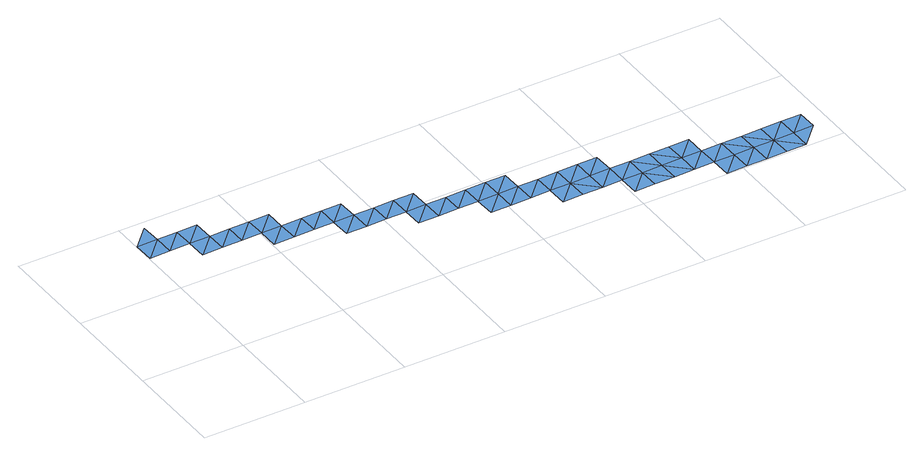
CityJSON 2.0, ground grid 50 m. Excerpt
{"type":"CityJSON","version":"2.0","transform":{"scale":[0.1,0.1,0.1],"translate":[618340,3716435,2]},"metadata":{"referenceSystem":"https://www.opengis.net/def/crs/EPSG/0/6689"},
"CityObjects":{
"waterbody1":{"type":"WaterBody","attributes":{"name":"福岡県津波浸水想定図","class":"1140","function":"2","WaterBodyTsunamiRiskAttribute.description":"1","WaterBodyTsunamiRiskAttribute.rank":"4"},"geometry":[{"type":"MultiSurface","lod":"1","boundaries":[[[0,1,2]],[[2,3,0]],[[4,1,0]],[[3,5,0]],[[5,3,6]],[[7,8,6]],[[6,9,5]],[[7,10,8]],[[6,8,9]],[[8,10,11]],[[11,10,12]],[[12,13,11]],[[13,12,14]],[[15,14,16]],[[14,17,13]],[[16,18,15]],[[17,14,15]],[[18,19,15]],[[19,18,20]],[[21,22,20]],[[19,20,22]],[[23,21,24]],[[24,25,23]],[[22,21,26]],[[26,21,23]],[[25,27,23]],[[27,25,28]],[[28,29,27]],[[28,30,29]],[[31,30,32]],[[33,31,32]],[[30,34,29]],[[30,31,34]],[[33,35,31]],[[33,36,35]],[[36,37,35]],[[36,38,37]],[[39,40,38]],[[41,37,38]],[[39,42,40]],[[38,40,41]],[[40,42,43]],[[43,42,44]],[[43,45,40]],[[41,40,45]],[[46,43,44]],[[46,44,47]],[[48,47,49]],[[47,50,46]],[[48,49,51]],[[50,47,48]],[[51,52,48]],[[48,53,50]],[[54,53,48]],[[48,52,54]],[[52,55,54]],[[56,53,54]],[[52,57,55]],[[54,55,56]],[[58,59,57]],[[60,59,58]],[[57,61,55]],[[61,57,59]],[[60,62,59]],[[62,63,59]],[[61,59,63]],[[63,64,61]],[[62,65,63]],[[65,66,63]],[[64,63,66]],[[64,66,67]],[[66,65,68]],[[68,65,69]],[[67,66,70]],[[70,66,68]],[[69,71,72]],[[72,71,73]],[[68,69,74]],[[69,72,74]],[[73,75,72]],[[76,75,73]],[[74,72,75]],[[74,75,77]],[[76,78,75]],[[79,78,76]],[[78,77,75]],[[77,78,80]],[[79,81,78]],[[82,80,78]],[[83,78,81]],[[82,78,83]],[[81,84,83]],[[83,85,82]],[[85,83,84]]]}]}
},
"vertices":[
[105,859,1],[5,857,1],[7,757,1],[107,759,1],[103,959,1],[205,861,1],[207,761,1],[209,661,1],[307,763,1],[305,863,1],[308,663,1],[406,765,1],[408,665,1],[506,767,1],[508,667,1],[608,669,1],[510,567,1],[606,769,1],[610,569,1],[708,671,1],[710,571,1],[810,573,1],[808,672,1],[910,574,1],[812,473,1],[912,474,1],[908,674,1],[1010,576,1],[1012,476,1],[1110,578,1],[1112,478,1],[1212,480,1],[1114,378,1],[1214,380,1],[1210,580,1],[1312,482,1],[1314,382,1],[1412,484,1],[1414,384,1],[1416,284,1],[1514,386,1],[1512,486,1],[1516,286,1],[1614,388,1],[1616,288,1],[1612,488,1],[1714,390,1],[1716,290,1],[1816,292,1],[1718,190,1],[1814,392,1],[1818,192,1],[1918,194,1],[1914,394,1],[1916,294,1],[2016,296,1],[2014,396,1],[2017,196,1],[2019,96,1],[2117,198,1],[2119,98,1],[2116,298,1],[2219,100,1],[2217,200,1],[2215,300,1],[2319,102,1],[2317,202,1],[2315,302,1],[2417,204,1],[2419,104,1],[2415,304,1],[2421,4,1],[2519,106,1],[2521,6,1],[2517,205,1],[2619,107,1],[2621,7,1],[2617,207,1],[2719,109,1],[2721,9,1],[2717,209,1],[2821,11,1],[2817,211,1],[2819,111,1],[2919,113,1],[2917,213,1]
]}
